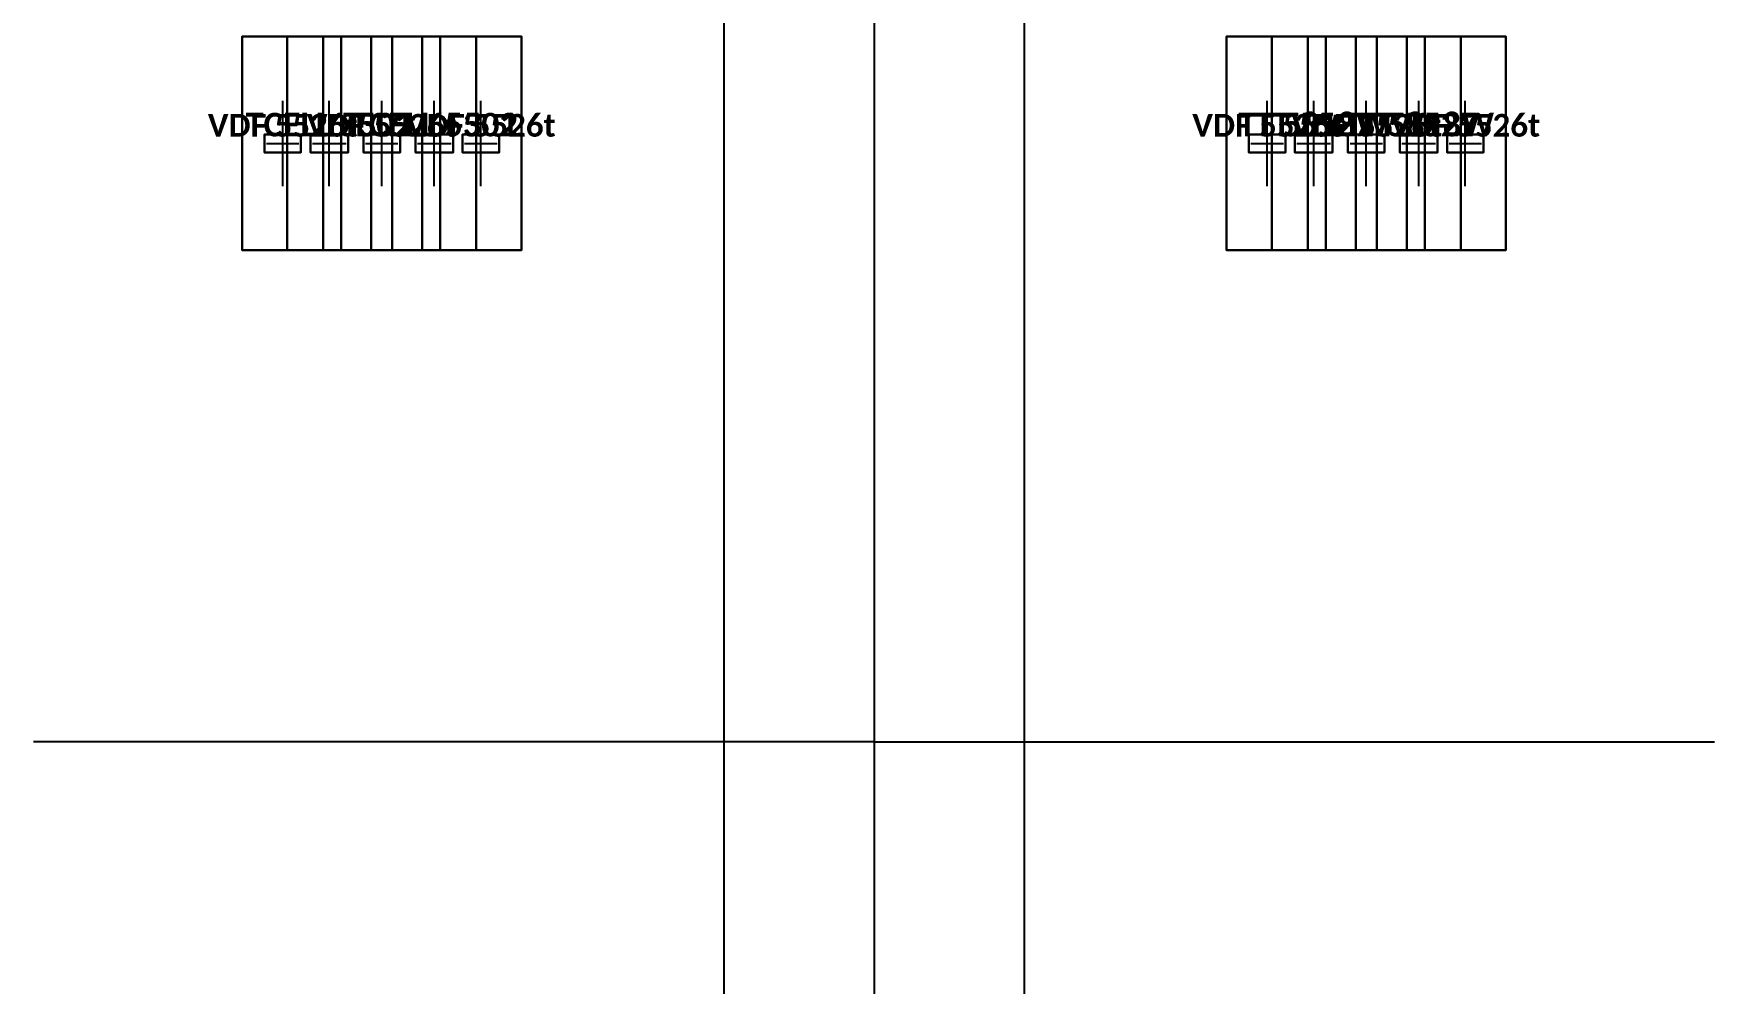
# Model space of a CAD drawing. Header units: millimetres. Extents: x -15000 to 15000, y -45082 to 2000.
# Drawn here: x -4400 to -1600, y -30007 to -28425 of the extents above; entities that cross this region are included whole.
import ezdxf
from ezdxf.enums import TextEntityAlignment as Align

# ---------------------------------------------------------------- set-up
doc = ezdxf.new("R2010")
doc.units = ezdxf.units.MM
for name, color, linetype in [('CELIK_KIRIS_KOLON', 9, 'CONTINUOUS'), ('EKP_TURK_TELEKOM_RRU', 4, 'CONTINUOUS'), ('EKP_TURKCELL_RRU', 5, 'CONTINUOUS'), ('EKP_VODAFONE_RRU', 1, 'CONTINUOUS'), ('KABLO_TAVALARI', 6, 'CONTINUOUS'), ('MONTAJ_BORULARI', 2, 'CONTINUOUS')]:
    doc.layers.add(name, color=color, linetype=linetype)
doc.styles.get("Standard").update_dxf_attribs({"font": 'calibrib.ttf'})

msp = doc.modelspace()

# ---------------------------------------------------------------- linework, layer by layer
at = {"layer": 'CELIK_KIRIS_KOLON'}
for q in [(-4400, -29604.7, 10914.7), (-1600, -29604.7, 10914.7)]:
    msp.add_line((-3000, -29604.7, 8264.7), q, dxfattribs=at)
at = {"layer": 'EKP_TURK_TELEKOM_RRU'}
for p, q in [((-2197.5, -28430, 9270), (-2337.5, -28430, 9270)), ((-2337.5, -28430, 9270), (-2337.5, -28786, 9270)), ((-2197.5, -28430, 9750), (-2337.5, -28430, 9750)), ((-2337.5, -28430, 9750), (-2337.5, -28786, 9750)), ((-2337.5, -28430, 9270), (-2337.5, -28430, 9750)), ((-2197.5, -28430, 9920), (-2337.5, -28430, 9920)), ((-2337.5, -28430, 9920), (-2337.5, -28786, 9920)), ((-2197.5, -28430, 10400), (-2337.5, -28430, 10400)), ((-2337.5, -28430, 10400), (-2337.5, -28786, 10400)), ((-2337.5, -28430, 9920), (-2337.5, -28430, 10400)), ((-2197.5, -28786, 9270), (-2197.5, -28430, 9270)), ((-2197.5, -28786, 9750), (-2197.5, -28430, 9750)), ((-2197.5, -28430, 9270), (-2197.5, -28430, 9750)), ((-2197.5, -28786, 9920), (-2197.5, -28430, 9920)), ((-2197.5, -28786, 10400), (-2197.5, -28430, 10400)), ((-2197.5, -28430, 9920), (-2197.5, -28430, 10400)), ((-2022.5, -28430, 9270), (-2162.5, -28430, 9270)), ((-2162.5, -28430, 9270), (-2162.5, -28786, 9270)), ((-2022.5, -28430, 9750), (-2162.5, -28430, 9750)), ((-2162.5, -28430, 9750), (-2162.5, -28786, 9750)), ((-2162.5, -28430, 9270), (-2162.5, -28430, 9750)), ((-2022.5, -28430, 9920), (-2162.5, -28430, 9920)), ((-2162.5, -28430, 9920), (-2162.5, -28786, 9920)), ((-2022.5, -28430, 10400), (-2162.5, -28430, 10400)), ((-2162.5, -28430, 10400), (-2162.5, -28786, 10400)), ((-2162.5, -28430, 9920), (-2162.5, -28430, 10400)), ((-2022.5, -28786, 9270), (-2022.5, -28430, 9270)), ((-2022.5, -28786, 9750), (-2022.5, -28430, 9750)), ((-2022.5, -28430, 9270), (-2022.5, -28430, 9750)), ((-2022.5, -28786, 9920), (-2022.5, -28430, 9920)), ((-2022.5, -28786, 10400), (-2022.5, -28430, 10400)), ((-2022.5, -28430, 9920), (-2022.5, -28430, 10400)), ((-2267.5, -28679.2, 9750), (-2267.5, -28536.8, 9750)), ((-2267.5, -28679.2, 10400), (-2267.5, -28536.8, 10400)), ((-2092.5, -28679.2, 9750), (-2092.5, -28536.8, 9750)), ((-2092.5, -28679.2, 10400), (-2092.5, -28536.8, 10400)), ((-2236, -28593, 9750), (-2299, -28593, 9750)), ((-2299, -28593, 9750), (-2299, -28623, 9750)), ((-2236, -28593, 9780), (-2299, -28593, 9780)), ((-2299, -28593, 9780), (-2299, -28623, 9780)), ((-2299, -28593, 9750), (-2299, -28593, 9780)), ((-2236, -28593, 10400), (-2299, -28593, 10400)), ((-2299, -28593, 10400), (-2299, -28623, 10400)), ((-2236, -28593, 10430), (-2299, -28593, 10430)), ((-2299, -28593, 10430), (-2299, -28623, 10430)), ((-2299, -28593, 10400), (-2299, -28593, 10430)), ((-2295.5, -28608, 9750), (-2239.5, -28608, 9750)), ((-2295.5, -28608, 10400), (-2239.5, -28608, 10400)), ((-2236, -28623, 9750), (-2236, -28593, 9750)), ((-2236, -28623, 9780), (-2236, -28593, 9780)), ((-2236, -28593, 9750), (-2236, -28593, 9780)), ((-2236, -28623, 10400), (-2236, -28593, 10400)), ((-2236, -28623, 10430), (-2236, -28593, 10430)), ((-2236, -28593, 10400), (-2236, -28593, 10430)), ((-2061, -28593, 9750), (-2124, -28593, 9750)), ((-2124, -28593, 9750), (-2124, -28623, 9750)), ((-2061, -28593, 9780), (-2124, -28593, 9780)), ((-2124, -28593, 9780), (-2124, -28623, 9780)), ((-2124, -28593, 9750), (-2124, -28593, 9780)), ((-2061, -28593, 10400), (-2124, -28593, 10400)), ((-2124, -28593, 10400), (-2124, -28623, 10400)), ((-2061, -28593, 10430), (-2124, -28593, 10430)), ((-2124, -28593, 10430), (-2124, -28623, 10430)), ((-2124, -28593, 10400), (-2124, -28593, 10430)), ((-2120.5, -28608, 9750), (-2064.5, -28608, 9750)), ((-2120.5, -28608, 10400), (-2064.5, -28608, 10400)), ((-2061, -28623, 9750), (-2061, -28593, 9750)), ((-2061, -28623, 9780), (-2061, -28593, 9780)), ((-2061, -28593, 9750), (-2061, -28593, 9780)), ((-2061, -28623, 10400), (-2061, -28593, 10400)), ((-2061, -28623, 10430), (-2061, -28593, 10430)), ((-2061, -28593, 10400), (-2061, -28593, 10430)), ((-2299, -28623, 9750), (-2236, -28623, 9750)), ((-2299, -28623, 9780), (-2236, -28623, 9780)), ((-2299, -28623, 9750), (-2299, -28623, 9780)), ((-2299, -28623, 10400), (-2236, -28623, 10400)), ((-2299, -28623, 10430), (-2236, -28623, 10430)), ((-2299, -28623, 10400), (-2299, -28623, 10430)), ((-2236, -28623, 9750), (-2236, -28623, 9780)), ((-2236, -28623, 10400), (-2236, -28623, 10430)), ((-2124, -28623, 9750), (-2061, -28623, 9750)), ((-2124, -28623, 9780), (-2061, -28623, 9780)), ((-2124, -28623, 9750), (-2124, -28623, 9780)), ((-2124, -28623, 10400), (-2061, -28623, 10400)), ((-2124, -28623, 10430), (-2061, -28623, 10430)), ((-2124, -28623, 10400), (-2124, -28623, 10430)), ((-2061, -28623, 9750), (-2061, -28623, 9780)), ((-2061, -28623, 10400), (-2061, -28623, 10430)), ((-2337.5, -28786, 9270), (-2197.5, -28786, 9270)), ((-2337.5, -28786, 9750), (-2197.5, -28786, 9750)), ((-2337.5, -28786, 9270), (-2337.5, -28786, 9750)), ((-2337.5, -28786, 9920), (-2197.5, -28786, 9920)), ((-2337.5, -28786, 10400), (-2197.5, -28786, 10400)), ((-2337.5, -28786, 9920), (-2337.5, -28786, 10400)), ((-2197.5, -28786, 9270), (-2197.5, -28786, 9750)), ((-2197.5, -28786, 9920), (-2197.5, -28786, 10400)), ((-2162.5, -28786, 9270), (-2022.5, -28786, 9270)), ((-2162.5, -28786, 9750), (-2022.5, -28786, 9750)), ((-2162.5, -28786, 9270), (-2162.5, -28786, 9750)), ((-2162.5, -28786, 9920), (-2022.5, -28786, 9920)), ((-2162.5, -28786, 10400), (-2022.5, -28786, 10400)), ((-2162.5, -28786, 9920), (-2162.5, -28786, 10400)), ((-2022.5, -28786, 9270), (-2022.5, -28786, 9750)), ((-2022.5, -28786, 9920), (-2022.5, -28786, 10400))]:
    msp.add_line(p, q, dxfattribs=at)
for points in [[(-2337.5, -28786, 9270), (-2197.5, -28786, 9270), (-2197.5, -28430, 9270), (-2337.5, -28430, 9270)], [(-2337.5, -28786, 9750), (-2197.5, -28786, 9750), (-2197.5, -28430, 9750), (-2337.5, -28430, 9750)], [(-2337.5, -28430, 9270), (-2197.5, -28430, 9270), (-2197.5, -28430, 9750), (-2337.5, -28430, 9750)], [(-2337.5, -28786, 9270), (-2337.5, -28430, 9270), (-2337.5, -28430, 9750), (-2337.5, -28786, 9750)], [(-2337.5, -28786, 9920), (-2197.5, -28786, 9920), (-2197.5, -28430, 9920), (-2337.5, -28430, 9920)], [(-2337.5, -28786, 10400), (-2197.5, -28786, 10400), (-2197.5, -28430, 10400), (-2337.5, -28430, 10400)], [(-2337.5, -28430, 9920), (-2197.5, -28430, 9920), (-2197.5, -28430, 10400), (-2337.5, -28430, 10400)], [(-2337.5, -28786, 9920), (-2337.5, -28430, 9920), (-2337.5, -28430, 10400), (-2337.5, -28786, 10400)], [(-2197.5, -28786, 9270), (-2197.5, -28430, 9270), (-2197.5, -28430, 9750), (-2197.5, -28786, 9750)], [(-2197.5, -28786, 9920), (-2197.5, -28430, 9920), (-2197.5, -28430, 10400), (-2197.5, -28786, 10400)], [(-2162.5, -28786, 9270), (-2022.5, -28786, 9270), (-2022.5, -28430, 9270), (-2162.5, -28430, 9270)], [(-2162.5, -28786, 9750), (-2022.5, -28786, 9750), (-2022.5, -28430, 9750), (-2162.5, -28430, 9750)], [(-2162.5, -28430, 9270), (-2022.5, -28430, 9270), (-2022.5, -28430, 9750), (-2162.5, -28430, 9750)], [(-2162.5, -28786, 9270), (-2162.5, -28430, 9270), (-2162.5, -28430, 9750), (-2162.5, -28786, 9750)], [(-2162.5, -28786, 9920), (-2022.5, -28786, 9920), (-2022.5, -28430, 9920), (-2162.5, -28430, 9920)], [(-2162.5, -28786, 10400), (-2022.5, -28786, 10400), (-2022.5, -28430, 10400), (-2162.5, -28430, 10400)], [(-2162.5, -28430, 9920), (-2022.5, -28430, 9920), (-2022.5, -28430, 10400), (-2162.5, -28430, 10400)], [(-2162.5, -28786, 9920), (-2162.5, -28430, 9920), (-2162.5, -28430, 10400), (-2162.5, -28786, 10400)], [(-2022.5, -28786, 9270), (-2022.5, -28430, 9270), (-2022.5, -28430, 9750), (-2022.5, -28786, 9750)], [(-2022.5, -28786, 9920), (-2022.5, -28430, 9920), (-2022.5, -28430, 10400), (-2022.5, -28786, 10400)], [(-2299, -28623, 9750), (-2236, -28623, 9750), (-2236, -28593, 9750), (-2299, -28593, 9750)], [(-2299, -28623, 9780), (-2236, -28623, 9780), (-2236, -28593, 9780), (-2299, -28593, 9780)], [(-2299, -28593, 9750), (-2236, -28593, 9750), (-2236, -28593, 9780), (-2299, -28593, 9780)], [(-2299, -28623, 9750), (-2299, -28593, 9750), (-2299, -28593, 9780), (-2299, -28623, 9780)], [(-2299, -28623, 10400), (-2236, -28623, 10400), (-2236, -28593, 10400), (-2299, -28593, 10400)], [(-2299, -28623, 10430), (-2236, -28623, 10430), (-2236, -28593, 10430), (-2299, -28593, 10430)], [(-2299, -28593, 10400), (-2236, -28593, 10400), (-2236, -28593, 10430), (-2299, -28593, 10430)], [(-2299, -28623, 10400), (-2299, -28593, 10400), (-2299, -28593, 10430), (-2299, -28623, 10430)], [(-2236, -28623, 9750), (-2236, -28593, 9750), (-2236, -28593, 9780), (-2236, -28623, 9780)], [(-2236, -28623, 10400), (-2236, -28593, 10400), (-2236, -28593, 10430), (-2236, -28623, 10430)], [(-2124, -28623, 9750), (-2061, -28623, 9750), (-2061, -28593, 9750), (-2124, -28593, 9750)], [(-2124, -28623, 9780), (-2061, -28623, 9780), (-2061, -28593, 9780), (-2124, -28593, 9780)], [(-2124, -28593, 9750), (-2061, -28593, 9750), (-2061, -28593, 9780), (-2124, -28593, 9780)], [(-2124, -28623, 9750), (-2124, -28593, 9750), (-2124, -28593, 9780), (-2124, -28623, 9780)], [(-2124, -28623, 10400), (-2061, -28623, 10400), (-2061, -28593, 10400), (-2124, -28593, 10400)], [(-2124, -28623, 10430), (-2061, -28623, 10430), (-2061, -28593, 10430), (-2124, -28593, 10430)], [(-2124, -28593, 10400), (-2061, -28593, 10400), (-2061, -28593, 10430), (-2124, -28593, 10430)], [(-2124, -28623, 10400), (-2124, -28593, 10400), (-2124, -28593, 10430), (-2124, -28623, 10430)], [(-2061, -28623, 9750), (-2061, -28593, 9750), (-2061, -28593, 9780), (-2061, -28623, 9780)], [(-2061, -28623, 10400), (-2061, -28593, 10400), (-2061, -28593, 10430), (-2061, -28623, 10430)], [(-2299, -28623, 9750), (-2236, -28623, 9750), (-2236, -28623, 9780), (-2299, -28623, 9780)], [(-2299, -28623, 10400), (-2236, -28623, 10400), (-2236, -28623, 10430), (-2299, -28623, 10430)], [(-2124, -28623, 9750), (-2061, -28623, 9750), (-2061, -28623, 9780), (-2124, -28623, 9780)], [(-2124, -28623, 10400), (-2061, -28623, 10400), (-2061, -28623, 10430), (-2124, -28623, 10430)], [(-2337.5, -28786, 9270), (-2197.5, -28786, 9270), (-2197.5, -28786, 9750), (-2337.5, -28786, 9750)], [(-2337.5, -28786, 9920), (-2197.5, -28786, 9920), (-2197.5, -28786, 10400), (-2337.5, -28786, 10400)], [(-2162.5, -28786, 9270), (-2022.5, -28786, 9270), (-2022.5, -28786, 9750), (-2162.5, -28786, 9750)], [(-2162.5, -28786, 9920), (-2022.5, -28786, 9920), (-2022.5, -28786, 10400), (-2162.5, -28786, 10400)]]:
    msp.add_3dface(points, dxfattribs=at)
at = {"layer": 'EKP_TURKCELL_RRU'}
for p, q in [((-3837.5, -28430, 9270), (-3977.5, -28430, 9270)), ((-3977.5, -28430, 9270), (-3977.5, -28786, 9270)), ((-3837.5, -28430, 9750), (-3977.5, -28430, 9750)), ((-3977.5, -28430, 9750), (-3977.5, -28786, 9750)), ((-3977.5, -28430, 9270), (-3977.5, -28430, 9750)), ((-3837.5, -28430, 9920), (-3977.5, -28430, 9920)), ((-3977.5, -28430, 9920), (-3977.5, -28786, 9920)), ((-3837.5, -28430, 10400), (-3977.5, -28430, 10400)), ((-3977.5, -28430, 10400), (-3977.5, -28786, 10400)), ((-3977.5, -28430, 9920), (-3977.5, -28430, 10400)), ((-3837.5, -28786, 9270), (-3837.5, -28430, 9270)), ((-3837.5, -28786, 9750), (-3837.5, -28430, 9750)), ((-3837.5, -28430, 9270), (-3837.5, -28430, 9750)), ((-3837.5, -28786, 9920), (-3837.5, -28430, 9920)), ((-3837.5, -28786, 10400), (-3837.5, -28430, 10400)), ((-3837.5, -28430, 9920), (-3837.5, -28430, 10400)), ((-3662.5, -28430, 9270), (-3802.5, -28430, 9270)), ((-3802.5, -28430, 9270), (-3802.5, -28786, 9270)), ((-3662.5, -28430, 9750), (-3802.5, -28430, 9750)), ((-3802.5, -28430, 9750), (-3802.5, -28786, 9750)), ((-3802.5, -28430, 9270), (-3802.5, -28430, 9750)), ((-3662.5, -28430, 9920), (-3802.5, -28430, 9920)), ((-3802.5, -28430, 9920), (-3802.5, -28786, 9920)), ((-3662.5, -28430, 10400), (-3802.5, -28430, 10400)), ((-3802.5, -28430, 10400), (-3802.5, -28786, 10400)), ((-3802.5, -28430, 9920), (-3802.5, -28430, 10400)), ((-3662.5, -28786, 9270), (-3662.5, -28430, 9270)), ((-3662.5, -28786, 9750), (-3662.5, -28430, 9750)), ((-3662.5, -28430, 9270), (-3662.5, -28430, 9750)), ((-3662.5, -28786, 9920), (-3662.5, -28430, 9920)), ((-3662.5, -28786, 10400), (-3662.5, -28430, 10400)), ((-3662.5, -28430, 9920), (-3662.5, -28430, 10400)), ((-3907.5, -28679.2, 9750), (-3907.5, -28536.8, 9750)), ((-3907.5, -28679.2, 10400), (-3907.5, -28536.8, 10400)), ((-3732.5, -28679.2, 9750), (-3732.5, -28536.8, 9750)), ((-3732.5, -28679.2, 10400), (-3732.5, -28536.8, 10400)), ((-3876, -28593, 9750), (-3939, -28593, 9750)), ((-3939, -28593, 9750), (-3939, -28623, 9750)), ((-3876, -28593, 9780), (-3939, -28593, 9780)), ((-3939, -28593, 9780), (-3939, -28623, 9780)), ((-3939, -28593, 9750), (-3939, -28593, 9780)), ((-3876, -28593, 10400), (-3939, -28593, 10400)), ((-3939, -28593, 10400), (-3939, -28623, 10400)), ((-3876, -28593, 10430), (-3939, -28593, 10430)), ((-3939, -28593, 10430), (-3939, -28623, 10430)), ((-3939, -28593, 10400), (-3939, -28593, 10430)), ((-3935.5, -28608, 9750), (-3879.5, -28608, 9750)), ((-3935.5, -28608, 10400), (-3879.5, -28608, 10400)), ((-3876, -28623, 9750), (-3876, -28593, 9750)), ((-3876, -28623, 9780), (-3876, -28593, 9780)), ((-3876, -28593, 9750), (-3876, -28593, 9780)), ((-3876, -28623, 10400), (-3876, -28593, 10400)), ((-3876, -28623, 10430), (-3876, -28593, 10430)), ((-3876, -28593, 10400), (-3876, -28593, 10430)), ((-3701, -28593, 9750), (-3764, -28593, 9750)), ((-3764, -28593, 9750), (-3764, -28623, 9750)), ((-3701, -28593, 9780), (-3764, -28593, 9780)), ((-3764, -28593, 9780), (-3764, -28623, 9780)), ((-3764, -28593, 9750), (-3764, -28593, 9780)), ((-3701, -28593, 10400), (-3764, -28593, 10400)), ((-3764, -28593, 10400), (-3764, -28623, 10400)), ((-3701, -28593, 10430), (-3764, -28593, 10430)), ((-3764, -28593, 10430), (-3764, -28623, 10430)), ((-3764, -28593, 10400), (-3764, -28593, 10430)), ((-3760.5, -28608, 9750), (-3704.5, -28608, 9750)), ((-3760.5, -28608, 10400), (-3704.5, -28608, 10400)), ((-3701, -28623, 9750), (-3701, -28593, 9750)), ((-3701, -28623, 9780), (-3701, -28593, 9780)), ((-3701, -28593, 9750), (-3701, -28593, 9780)), ((-3701, -28623, 10400), (-3701, -28593, 10400)), ((-3701, -28623, 10430), (-3701, -28593, 10430)), ((-3701, -28593, 10400), (-3701, -28593, 10430)), ((-3939, -28623, 9750), (-3876, -28623, 9750)), ((-3939, -28623, 9780), (-3876, -28623, 9780)), ((-3939, -28623, 9750), (-3939, -28623, 9780)), ((-3939, -28623, 10400), (-3876, -28623, 10400)), ((-3939, -28623, 10430), (-3876, -28623, 10430)), ((-3939, -28623, 10400), (-3939, -28623, 10430)), ((-3876, -28623, 9750), (-3876, -28623, 9780)), ((-3876, -28623, 10400), (-3876, -28623, 10430)), ((-3764, -28623, 9750), (-3701, -28623, 9750)), ((-3764, -28623, 9780), (-3701, -28623, 9780)), ((-3764, -28623, 9750), (-3764, -28623, 9780)), ((-3764, -28623, 10400), (-3701, -28623, 10400)), ((-3764, -28623, 10430), (-3701, -28623, 10430)), ((-3764, -28623, 10400), (-3764, -28623, 10430)), ((-3701, -28623, 9750), (-3701, -28623, 9780)), ((-3701, -28623, 10400), (-3701, -28623, 10430)), ((-3977.5, -28786, 9270), (-3837.5, -28786, 9270)), ((-3977.5, -28786, 9750), (-3837.5, -28786, 9750)), ((-3977.5, -28786, 9270), (-3977.5, -28786, 9750)), ((-3977.5, -28786, 9920), (-3837.5, -28786, 9920)), ((-3977.5, -28786, 10400), (-3837.5, -28786, 10400)), ((-3977.5, -28786, 9920), (-3977.5, -28786, 10400)), ((-3837.5, -28786, 9270), (-3837.5, -28786, 9750)), ((-3837.5, -28786, 9920), (-3837.5, -28786, 10400)), ((-3802.5, -28786, 9270), (-3662.5, -28786, 9270)), ((-3802.5, -28786, 9750), (-3662.5, -28786, 9750)), ((-3802.5, -28786, 9270), (-3802.5, -28786, 9750)), ((-3802.5, -28786, 9920), (-3662.5, -28786, 9920)), ((-3802.5, -28786, 10400), (-3662.5, -28786, 10400)), ((-3802.5, -28786, 9920), (-3802.5, -28786, 10400)), ((-3662.5, -28786, 9270), (-3662.5, -28786, 9750)), ((-3662.5, -28786, 9920), (-3662.5, -28786, 10400))]:
    msp.add_line(p, q, dxfattribs=at)
for points in [[(-3977.5, -28786, 9270), (-3837.5, -28786, 9270), (-3837.5, -28430, 9270), (-3977.5, -28430, 9270)], [(-3977.5, -28786, 9750), (-3837.5, -28786, 9750), (-3837.5, -28430, 9750), (-3977.5, -28430, 9750)], [(-3977.5, -28430, 9270), (-3837.5, -28430, 9270), (-3837.5, -28430, 9750), (-3977.5, -28430, 9750)], [(-3977.5, -28786, 9270), (-3977.5, -28430, 9270), (-3977.5, -28430, 9750), (-3977.5, -28786, 9750)], [(-3977.5, -28786, 9920), (-3837.5, -28786, 9920), (-3837.5, -28430, 9920), (-3977.5, -28430, 9920)], [(-3977.5, -28786, 10400), (-3837.5, -28786, 10400), (-3837.5, -28430, 10400), (-3977.5, -28430, 10400)], [(-3977.5, -28430, 9920), (-3837.5, -28430, 9920), (-3837.5, -28430, 10400), (-3977.5, -28430, 10400)], [(-3977.5, -28786, 9920), (-3977.5, -28430, 9920), (-3977.5, -28430, 10400), (-3977.5, -28786, 10400)], [(-3837.5, -28786, 9270), (-3837.5, -28430, 9270), (-3837.5, -28430, 9750), (-3837.5, -28786, 9750)], [(-3837.5, -28786, 9920), (-3837.5, -28430, 9920), (-3837.5, -28430, 10400), (-3837.5, -28786, 10400)], [(-3802.5, -28786, 9270), (-3662.5, -28786, 9270), (-3662.5, -28430, 9270), (-3802.5, -28430, 9270)], [(-3802.5, -28786, 9750), (-3662.5, -28786, 9750), (-3662.5, -28430, 9750), (-3802.5, -28430, 9750)], [(-3802.5, -28430, 9270), (-3662.5, -28430, 9270), (-3662.5, -28430, 9750), (-3802.5, -28430, 9750)], [(-3802.5, -28786, 9270), (-3802.5, -28430, 9270), (-3802.5, -28430, 9750), (-3802.5, -28786, 9750)], [(-3802.5, -28786, 9920), (-3662.5, -28786, 9920), (-3662.5, -28430, 9920), (-3802.5, -28430, 9920)], [(-3802.5, -28786, 10400), (-3662.5, -28786, 10400), (-3662.5, -28430, 10400), (-3802.5, -28430, 10400)], [(-3802.5, -28430, 9920), (-3662.5, -28430, 9920), (-3662.5, -28430, 10400), (-3802.5, -28430, 10400)], [(-3802.5, -28786, 9920), (-3802.5, -28430, 9920), (-3802.5, -28430, 10400), (-3802.5, -28786, 10400)], [(-3662.5, -28786, 9270), (-3662.5, -28430, 9270), (-3662.5, -28430, 9750), (-3662.5, -28786, 9750)], [(-3662.5, -28786, 9920), (-3662.5, -28430, 9920), (-3662.5, -28430, 10400), (-3662.5, -28786, 10400)], [(-3939, -28623, 9750), (-3876, -28623, 9750), (-3876, -28593, 9750), (-3939, -28593, 9750)], [(-3939, -28623, 9780), (-3876, -28623, 9780), (-3876, -28593, 9780), (-3939, -28593, 9780)], [(-3939, -28593, 9750), (-3876, -28593, 9750), (-3876, -28593, 9780), (-3939, -28593, 9780)], [(-3939, -28623, 9750), (-3939, -28593, 9750), (-3939, -28593, 9780), (-3939, -28623, 9780)], [(-3939, -28623, 10400), (-3876, -28623, 10400), (-3876, -28593, 10400), (-3939, -28593, 10400)], [(-3939, -28623, 10430), (-3876, -28623, 10430), (-3876, -28593, 10430), (-3939, -28593, 10430)], [(-3939, -28593, 10400), (-3876, -28593, 10400), (-3876, -28593, 10430), (-3939, -28593, 10430)], [(-3939, -28623, 10400), (-3939, -28593, 10400), (-3939, -28593, 10430), (-3939, -28623, 10430)], [(-3876, -28623, 9750), (-3876, -28593, 9750), (-3876, -28593, 9780), (-3876, -28623, 9780)], [(-3876, -28623, 10400), (-3876, -28593, 10400), (-3876, -28593, 10430), (-3876, -28623, 10430)], [(-3764, -28623, 9750), (-3701, -28623, 9750), (-3701, -28593, 9750), (-3764, -28593, 9750)], [(-3764, -28623, 9780), (-3701, -28623, 9780), (-3701, -28593, 9780), (-3764, -28593, 9780)], [(-3764, -28593, 9750), (-3701, -28593, 9750), (-3701, -28593, 9780), (-3764, -28593, 9780)], [(-3764, -28623, 9750), (-3764, -28593, 9750), (-3764, -28593, 9780), (-3764, -28623, 9780)], [(-3764, -28623, 10400), (-3701, -28623, 10400), (-3701, -28593, 10400), (-3764, -28593, 10400)], [(-3764, -28623, 10430), (-3701, -28623, 10430), (-3701, -28593, 10430), (-3764, -28593, 10430)], [(-3764, -28593, 10400), (-3701, -28593, 10400), (-3701, -28593, 10430), (-3764, -28593, 10430)], [(-3764, -28623, 10400), (-3764, -28593, 10400), (-3764, -28593, 10430), (-3764, -28623, 10430)], [(-3701, -28623, 9750), (-3701, -28593, 9750), (-3701, -28593, 9780), (-3701, -28623, 9780)], [(-3701, -28623, 10400), (-3701, -28593, 10400), (-3701, -28593, 10430), (-3701, -28623, 10430)], [(-3939, -28623, 9750), (-3876, -28623, 9750), (-3876, -28623, 9780), (-3939, -28623, 9780)], [(-3939, -28623, 10400), (-3876, -28623, 10400), (-3876, -28623, 10430), (-3939, -28623, 10430)], [(-3764, -28623, 9750), (-3701, -28623, 9750), (-3701, -28623, 9780), (-3764, -28623, 9780)], [(-3764, -28623, 10400), (-3701, -28623, 10400), (-3701, -28623, 10430), (-3764, -28623, 10430)], [(-3977.5, -28786, 9270), (-3837.5, -28786, 9270), (-3837.5, -28786, 9750), (-3977.5, -28786, 9750)], [(-3977.5, -28786, 9920), (-3837.5, -28786, 9920), (-3837.5, -28786, 10400), (-3977.5, -28786, 10400)], [(-3802.5, -28786, 9270), (-3662.5, -28786, 9270), (-3662.5, -28786, 9750), (-3802.5, -28786, 9750)], [(-3802.5, -28786, 9920), (-3662.5, -28786, 9920), (-3662.5, -28786, 10400), (-3802.5, -28786, 10400)]]:
    msp.add_3dface(points, dxfattribs=at)
at = {"layer": 'EKP_VODAFONE_RRU'}
for p, q in [((-3917.5, -28430, 8620), (-4052.5, -28430, 8620)), ((-4052.5, -28430, 8620), (-4052.5, -28786, 8620)), ((-3917.5, -28430, 9100), (-4052.5, -28430, 9100)), ((-4052.5, -28430, 9100), (-4052.5, -28786, 9100)), ((-4052.5, -28430, 8620), (-4052.5, -28430, 9100)), ((-3917.5, -28786, 8620), (-3917.5, -28430, 8620)), ((-3917.5, -28786, 9100), (-3917.5, -28430, 9100)), ((-3917.5, -28430, 8620), (-3917.5, -28430, 9100)), ((-3752.5, -28430, 8620), (-3887.5, -28430, 8620)), ((-3887.5, -28430, 8620), (-3887.5, -28786, 8620)), ((-3752.5, -28430, 9100), (-3887.5, -28430, 9100)), ((-3887.5, -28430, 9100), (-3887.5, -28786, 9100)), ((-3887.5, -28430, 8620), (-3887.5, -28430, 9100)), ((-3752.5, -28786, 8620), (-3752.5, -28430, 8620)), ((-3752.5, -28786, 9100), (-3752.5, -28430, 9100)), ((-3752.5, -28430, 8620), (-3752.5, -28430, 9100)), ((-3587.5, -28430, 8620), (-3722.5, -28430, 8620)), ((-3722.5, -28430, 8620), (-3722.5, -28786, 8620)), ((-3587.5, -28430, 9100), (-3722.5, -28430, 9100)), ((-3722.5, -28430, 9100), (-3722.5, -28786, 9100)), ((-3722.5, -28430, 8620), (-3722.5, -28430, 9100)), ((-3587.5, -28786, 8620), (-3587.5, -28430, 8620)), ((-3587.5, -28786, 9100), (-3587.5, -28430, 9100)), ((-3587.5, -28430, 8620), (-3587.5, -28430, 9100)), ((-2277.5, -28430, 8620), (-2412.5, -28430, 8620)), ((-2412.5, -28430, 8620), (-2412.5, -28786, 8620)), ((-2277.5, -28430, 9100), (-2412.5, -28430, 9100)), ((-2412.5, -28430, 9100), (-2412.5, -28786, 9100)), ((-2412.5, -28430, 8620), (-2412.5, -28430, 9100)), ((-2277.5, -28786, 8620), (-2277.5, -28430, 8620)), ((-2277.5, -28786, 9100), (-2277.5, -28430, 9100)), ((-2277.5, -28430, 8620), (-2277.5, -28430, 9100)), ((-2112.5, -28430, 8620), (-2247.5, -28430, 8620)), ((-2247.5, -28430, 8620), (-2247.5, -28786, 8620)), ((-2112.5, -28430, 9100), (-2247.5, -28430, 9100)), ((-2247.5, -28430, 9100), (-2247.5, -28786, 9100)), ((-2247.5, -28430, 8620), (-2247.5, -28430, 9100)), ((-2112.5, -28786, 8620), (-2112.5, -28430, 8620)), ((-2112.5, -28786, 9100), (-2112.5, -28430, 9100)), ((-2112.5, -28430, 8620), (-2112.5, -28430, 9100)), ((-1947.5, -28430, 8620), (-2082.5, -28430, 8620)), ((-2082.5, -28430, 8620), (-2082.5, -28786, 8620)), ((-1947.5, -28430, 9100), (-2082.5, -28430, 9100)), ((-2082.5, -28430, 9100), (-2082.5, -28786, 9100)), ((-2082.5, -28430, 8620), (-2082.5, -28430, 9100)), ((-1947.5, -28786, 8620), (-1947.5, -28430, 8620)), ((-1947.5, -28786, 9100), (-1947.5, -28430, 9100)), ((-1947.5, -28430, 8620), (-1947.5, -28430, 9100)), ((-3985, -28679.2, 9100), (-3985, -28536.8, 9100)), ((-3820, -28679.2, 9100), (-3820, -28536.8, 9100)), ((-3655, -28679.2, 9100), (-3655, -28536.8, 9100)), ((-2345, -28679.2, 9100), (-2345, -28536.8, 9100)), ((-2180, -28679.2, 9100), (-2180, -28536.8, 9100)), ((-2015, -28679.2, 9100), (-2015, -28536.8, 9100)), ((-3954.6, -28593, 9100), (-4015.4, -28593, 9100)), ((-4015.4, -28593, 9100), (-4015.4, -28623, 9100)), ((-3954.6, -28593, 9130), (-4015.4, -28593, 9130)), ((-4015.4, -28593, 9130), (-4015.4, -28623, 9130)), ((-4015.4, -28593, 9100), (-4015.4, -28593, 9130)), ((-4012, -28608, 9100), (-3958, -28608, 9100)), ((-3954.6, -28623, 9100), (-3954.6, -28593, 9100)), ((-3954.6, -28623, 9130), (-3954.6, -28593, 9130)), ((-3954.6, -28593, 9100), (-3954.6, -28593, 9130)), ((-3789.6, -28593, 9100), (-3850.4, -28593, 9100)), ((-3850.4, -28593, 9100), (-3850.4, -28623, 9100)), ((-3789.6, -28593, 9130), (-3850.4, -28593, 9130)), ((-3850.4, -28593, 9130), (-3850.4, -28623, 9130)), ((-3850.4, -28593, 9100), (-3850.4, -28593, 9130)), ((-3847, -28608, 9100), (-3793, -28608, 9100)), ((-3789.6, -28623, 9100), (-3789.6, -28593, 9100)), ((-3789.6, -28623, 9130), (-3789.6, -28593, 9130)), ((-3789.6, -28593, 9100), (-3789.6, -28593, 9130)), ((-3624.6, -28593, 9100), (-3685.4, -28593, 9100)), ((-3685.4, -28593, 9100), (-3685.4, -28623, 9100)), ((-3624.6, -28593, 9130), (-3685.4, -28593, 9130)), ((-3685.4, -28593, 9130), (-3685.4, -28623, 9130)), ((-3685.4, -28593, 9100), (-3685.4, -28593, 9130)), ((-3682, -28608, 9100), (-3628, -28608, 9100)), ((-3624.6, -28623, 9100), (-3624.6, -28593, 9100)), ((-3624.6, -28623, 9130), (-3624.6, -28593, 9130)), ((-3624.6, -28593, 9100), (-3624.6, -28593, 9130)), ((-2314.6, -28593, 9100), (-2375.4, -28593, 9100)), ((-2375.4, -28593, 9100), (-2375.4, -28623, 9100)), ((-2314.6, -28593, 9130), (-2375.4, -28593, 9130)), ((-2375.4, -28593, 9130), (-2375.4, -28623, 9130)), ((-2375.4, -28593, 9100), (-2375.4, -28593, 9130)), ((-2372, -28608, 9100), (-2318, -28608, 9100)), ((-2314.6, -28623, 9100), (-2314.6, -28593, 9100)), ((-2314.6, -28623, 9130), (-2314.6, -28593, 9130)), ((-2314.6, -28593, 9100), (-2314.6, -28593, 9130)), ((-2149.6, -28593, 9100), (-2210.4, -28593, 9100)), ((-2210.4, -28593, 9100), (-2210.4, -28623, 9100)), ((-2149.6, -28593, 9130), (-2210.4, -28593, 9130)), ((-2210.4, -28593, 9130), (-2210.4, -28623, 9130)), ((-2210.4, -28593, 9100), (-2210.4, -28593, 9130)), ((-2207, -28608, 9100), (-2153, -28608, 9100)), ((-2149.6, -28623, 9100), (-2149.6, -28593, 9100)), ((-2149.6, -28623, 9130), (-2149.6, -28593, 9130)), ((-2149.6, -28593, 9100), (-2149.6, -28593, 9130)), ((-1984.6, -28593, 9100), (-2045.4, -28593, 9100)), ((-2045.4, -28593, 9100), (-2045.4, -28623, 9100)), ((-1984.6, -28593, 9130), (-2045.4, -28593, 9130)), ((-2045.4, -28593, 9130), (-2045.4, -28623, 9130)), ((-2045.4, -28593, 9100), (-2045.4, -28593, 9130)), ((-2042, -28608, 9100), (-1988, -28608, 9100)), ((-1984.6, -28623, 9100), (-1984.6, -28593, 9100)), ((-1984.6, -28623, 9130), (-1984.6, -28593, 9130)), ((-1984.6, -28593, 9100), (-1984.6, -28593, 9130)), ((-4015.4, -28623, 9100), (-3954.6, -28623, 9100)), ((-4015.4, -28623, 9130), (-3954.6, -28623, 9130)), ((-4015.4, -28623, 9100), (-4015.4, -28623, 9130)), ((-3954.6, -28623, 9100), (-3954.6, -28623, 9130)), ((-3850.4, -28623, 9100), (-3789.6, -28623, 9100)), ((-3850.4, -28623, 9130), (-3789.6, -28623, 9130)), ((-3850.4, -28623, 9100), (-3850.4, -28623, 9130)), ((-3789.6, -28623, 9100), (-3789.6, -28623, 9130)), ((-3685.4, -28623, 9100), (-3624.6, -28623, 9100)), ((-3685.4, -28623, 9130), (-3624.6, -28623, 9130)), ((-3685.4, -28623, 9100), (-3685.4, -28623, 9130)), ((-3624.6, -28623, 9100), (-3624.6, -28623, 9130)), ((-2375.4, -28623, 9100), (-2314.6, -28623, 9100)), ((-2375.4, -28623, 9130), (-2314.6, -28623, 9130)), ((-2375.4, -28623, 9100), (-2375.4, -28623, 9130)), ((-2314.6, -28623, 9100), (-2314.6, -28623, 9130)), ((-2210.4, -28623, 9100), (-2149.6, -28623, 9100)), ((-2210.4, -28623, 9130), (-2149.6, -28623, 9130)), ((-2210.4, -28623, 9100), (-2210.4, -28623, 9130)), ((-2149.6, -28623, 9100), (-2149.6, -28623, 9130)), ((-2045.4, -28623, 9100), (-1984.6, -28623, 9100)), ((-2045.4, -28623, 9130), (-1984.6, -28623, 9130)), ((-2045.4, -28623, 9100), (-2045.4, -28623, 9130)), ((-1984.6, -28623, 9100), (-1984.6, -28623, 9130)), ((-4052.5, -28786, 8620), (-3917.5, -28786, 8620)), ((-4052.5, -28786, 9100), (-3917.5, -28786, 9100)), ((-4052.5, -28786, 8620), (-4052.5, -28786, 9100)), ((-3917.5, -28786, 8620), (-3917.5, -28786, 9100)), ((-3887.5, -28786, 8620), (-3752.5, -28786, 8620)), ((-3887.5, -28786, 9100), (-3752.5, -28786, 9100)), ((-3887.5, -28786, 8620), (-3887.5, -28786, 9100)), ((-3752.5, -28786, 8620), (-3752.5, -28786, 9100)), ((-3722.5, -28786, 8620), (-3587.5, -28786, 8620)), ((-3722.5, -28786, 9100), (-3587.5, -28786, 9100)), ((-3722.5, -28786, 8620), (-3722.5, -28786, 9100)), ((-3587.5, -28786, 8620), (-3587.5, -28786, 9100)), ((-2412.5, -28786, 8620), (-2277.5, -28786, 8620)), ((-2412.5, -28786, 9100), (-2277.5, -28786, 9100)), ((-2412.5, -28786, 8620), (-2412.5, -28786, 9100)), ((-2277.5, -28786, 8620), (-2277.5, -28786, 9100)), ((-2247.5, -28786, 8620), (-2112.5, -28786, 8620)), ((-2247.5, -28786, 9100), (-2112.5, -28786, 9100)), ((-2247.5, -28786, 8620), (-2247.5, -28786, 9100)), ((-2112.5, -28786, 8620), (-2112.5, -28786, 9100)), ((-2082.5, -28786, 8620), (-1947.5, -28786, 8620)), ((-2082.5, -28786, 9100), (-1947.5, -28786, 9100)), ((-2082.5, -28786, 8620), (-2082.5, -28786, 9100)), ((-1947.5, -28786, 8620), (-1947.5, -28786, 9100))]:
    msp.add_line(p, q, dxfattribs=at)
for points in [[(-4052.5, -28786, 8620), (-3917.5, -28786, 8620), (-3917.5, -28430, 8620), (-4052.5, -28430, 8620)], [(-4052.5, -28786, 9100), (-3917.5, -28786, 9100), (-3917.5, -28430, 9100), (-4052.5, -28430, 9100)], [(-4052.5, -28430, 8620), (-3917.5, -28430, 8620), (-3917.5, -28430, 9100), (-4052.5, -28430, 9100)], [(-4052.5, -28786, 8620), (-4052.5, -28430, 8620), (-4052.5, -28430, 9100), (-4052.5, -28786, 9100)], [(-3917.5, -28786, 8620), (-3917.5, -28430, 8620), (-3917.5, -28430, 9100), (-3917.5, -28786, 9100)], [(-3887.5, -28786, 8620), (-3752.5, -28786, 8620), (-3752.5, -28430, 8620), (-3887.5, -28430, 8620)], [(-3887.5, -28786, 9100), (-3752.5, -28786, 9100), (-3752.5, -28430, 9100), (-3887.5, -28430, 9100)], [(-3887.5, -28430, 8620), (-3752.5, -28430, 8620), (-3752.5, -28430, 9100), (-3887.5, -28430, 9100)], [(-3887.5, -28786, 8620), (-3887.5, -28430, 8620), (-3887.5, -28430, 9100), (-3887.5, -28786, 9100)], [(-3752.5, -28786, 8620), (-3752.5, -28430, 8620), (-3752.5, -28430, 9100), (-3752.5, -28786, 9100)], [(-3722.5, -28786, 8620), (-3587.5, -28786, 8620), (-3587.5, -28430, 8620), (-3722.5, -28430, 8620)], [(-3722.5, -28786, 9100), (-3587.5, -28786, 9100), (-3587.5, -28430, 9100), (-3722.5, -28430, 9100)], [(-3722.5, -28430, 8620), (-3587.5, -28430, 8620), (-3587.5, -28430, 9100), (-3722.5, -28430, 9100)], [(-3722.5, -28786, 8620), (-3722.5, -28430, 8620), (-3722.5, -28430, 9100), (-3722.5, -28786, 9100)], [(-3587.5, -28786, 8620), (-3587.5, -28430, 8620), (-3587.5, -28430, 9100), (-3587.5, -28786, 9100)], [(-2412.5, -28786, 8620), (-2277.5, -28786, 8620), (-2277.5, -28430, 8620), (-2412.5, -28430, 8620)], [(-2412.5, -28786, 9100), (-2277.5, -28786, 9100), (-2277.5, -28430, 9100), (-2412.5, -28430, 9100)], [(-2412.5, -28430, 8620), (-2277.5, -28430, 8620), (-2277.5, -28430, 9100), (-2412.5, -28430, 9100)], [(-2412.5, -28786, 8620), (-2412.5, -28430, 8620), (-2412.5, -28430, 9100), (-2412.5, -28786, 9100)], [(-2277.5, -28786, 8620), (-2277.5, -28430, 8620), (-2277.5, -28430, 9100), (-2277.5, -28786, 9100)], [(-2247.5, -28786, 8620), (-2112.5, -28786, 8620), (-2112.5, -28430, 8620), (-2247.5, -28430, 8620)], [(-2247.5, -28786, 9100), (-2112.5, -28786, 9100), (-2112.5, -28430, 9100), (-2247.5, -28430, 9100)], [(-2247.5, -28430, 8620), (-2112.5, -28430, 8620), (-2112.5, -28430, 9100), (-2247.5, -28430, 9100)], [(-2247.5, -28786, 8620), (-2247.5, -28430, 8620), (-2247.5, -28430, 9100), (-2247.5, -28786, 9100)], [(-2112.5, -28786, 8620), (-2112.5, -28430, 8620), (-2112.5, -28430, 9100), (-2112.5, -28786, 9100)], [(-2082.5, -28786, 8620), (-1947.5, -28786, 8620), (-1947.5, -28430, 8620), (-2082.5, -28430, 8620)], [(-2082.5, -28786, 9100), (-1947.5, -28786, 9100), (-1947.5, -28430, 9100), (-2082.5, -28430, 9100)], [(-2082.5, -28430, 8620), (-1947.5, -28430, 8620), (-1947.5, -28430, 9100), (-2082.5, -28430, 9100)], [(-2082.5, -28786, 8620), (-2082.5, -28430, 8620), (-2082.5, -28430, 9100), (-2082.5, -28786, 9100)], [(-1947.5, -28786, 8620), (-1947.5, -28430, 8620), (-1947.5, -28430, 9100), (-1947.5, -28786, 9100)], [(-4015.4, -28623, 9100), (-3954.6, -28623, 9100), (-3954.6, -28593, 9100), (-4015.4, -28593, 9100)], [(-4015.4, -28623, 9130), (-3954.6, -28623, 9130), (-3954.6, -28593, 9130), (-4015.4, -28593, 9130)], [(-4015.4, -28593, 9100), (-3954.6, -28593, 9100), (-3954.6, -28593, 9130), (-4015.4, -28593, 9130)], [(-4015.4, -28623, 9100), (-4015.4, -28593, 9100), (-4015.4, -28593, 9130), (-4015.4, -28623, 9130)], [(-3954.6, -28623, 9100), (-3954.6, -28593, 9100), (-3954.6, -28593, 9130), (-3954.6, -28623, 9130)], [(-3850.4, -28623, 9100), (-3789.6, -28623, 9100), (-3789.6, -28593, 9100), (-3850.4, -28593, 9100)], [(-3850.4, -28623, 9130), (-3789.6, -28623, 9130), (-3789.6, -28593, 9130), (-3850.4, -28593, 9130)], [(-3850.4, -28593, 9100), (-3789.6, -28593, 9100), (-3789.6, -28593, 9130), (-3850.4, -28593, 9130)], [(-3850.4, -28623, 9100), (-3850.4, -28593, 9100), (-3850.4, -28593, 9130), (-3850.4, -28623, 9130)], [(-3789.6, -28623, 9100), (-3789.6, -28593, 9100), (-3789.6, -28593, 9130), (-3789.6, -28623, 9130)], [(-3685.4, -28623, 9100), (-3624.6, -28623, 9100), (-3624.6, -28593, 9100), (-3685.4, -28593, 9100)], [(-3685.4, -28623, 9130), (-3624.6, -28623, 9130), (-3624.6, -28593, 9130), (-3685.4, -28593, 9130)], [(-3685.4, -28593, 9100), (-3624.6, -28593, 9100), (-3624.6, -28593, 9130), (-3685.4, -28593, 9130)], [(-3685.4, -28623, 9100), (-3685.4, -28593, 9100), (-3685.4, -28593, 9130), (-3685.4, -28623, 9130)], [(-3624.6, -28623, 9100), (-3624.6, -28593, 9100), (-3624.6, -28593, 9130), (-3624.6, -28623, 9130)], [(-2375.4, -28623, 9100), (-2314.6, -28623, 9100), (-2314.6, -28593, 9100), (-2375.4, -28593, 9100)], [(-2375.4, -28623, 9130), (-2314.6, -28623, 9130), (-2314.6, -28593, 9130), (-2375.4, -28593, 9130)], [(-2375.4, -28593, 9100), (-2314.6, -28593, 9100), (-2314.6, -28593, 9130), (-2375.4, -28593, 9130)], [(-2375.4, -28623, 9100), (-2375.4, -28593, 9100), (-2375.4, -28593, 9130), (-2375.4, -28623, 9130)], [(-2314.6, -28623, 9100), (-2314.6, -28593, 9100), (-2314.6, -28593, 9130), (-2314.6, -28623, 9130)], [(-2210.4, -28623, 9100), (-2149.6, -28623, 9100), (-2149.6, -28593, 9100), (-2210.4, -28593, 9100)], [(-2210.4, -28623, 9130), (-2149.6, -28623, 9130), (-2149.6, -28593, 9130), (-2210.4, -28593, 9130)], [(-2210.4, -28593, 9100), (-2149.6, -28593, 9100), (-2149.6, -28593, 9130), (-2210.4, -28593, 9130)], [(-2210.4, -28623, 9100), (-2210.4, -28593, 9100), (-2210.4, -28593, 9130), (-2210.4, -28623, 9130)], [(-2149.6, -28623, 9100), (-2149.6, -28593, 9100), (-2149.6, -28593, 9130), (-2149.6, -28623, 9130)], [(-2045.4, -28623, 9100), (-1984.6, -28623, 9100), (-1984.6, -28593, 9100), (-2045.4, -28593, 9100)], [(-2045.4, -28623, 9130), (-1984.6, -28623, 9130), (-1984.6, -28593, 9130), (-2045.4, -28593, 9130)], [(-2045.4, -28593, 9100), (-1984.6, -28593, 9100), (-1984.6, -28593, 9130), (-2045.4, -28593, 9130)], [(-2045.4, -28623, 9100), (-2045.4, -28593, 9100), (-2045.4, -28593, 9130), (-2045.4, -28623, 9130)], [(-1984.6, -28623, 9100), (-1984.6, -28593, 9100), (-1984.6, -28593, 9130), (-1984.6, -28623, 9130)], [(-4015.4, -28623, 9100), (-3954.6, -28623, 9100), (-3954.6, -28623, 9130), (-4015.4, -28623, 9130)], [(-3850.4, -28623, 9100), (-3789.6, -28623, 9100), (-3789.6, -28623, 9130), (-3850.4, -28623, 9130)], [(-3685.4, -28623, 9100), (-3624.6, -28623, 9100), (-3624.6, -28623, 9130), (-3685.4, -28623, 9130)], [(-2375.4, -28623, 9100), (-2314.6, -28623, 9100), (-2314.6, -28623, 9130), (-2375.4, -28623, 9130)], [(-2210.4, -28623, 9100), (-2149.6, -28623, 9100), (-2149.6, -28623, 9130), (-2210.4, -28623, 9130)], [(-2045.4, -28623, 9100), (-1984.6, -28623, 9100), (-1984.6, -28623, 9130), (-2045.4, -28623, 9130)], [(-4052.5, -28786, 8620), (-3917.5, -28786, 8620), (-3917.5, -28786, 9100), (-4052.5, -28786, 9100)], [(-3887.5, -28786, 8620), (-3752.5, -28786, 8620), (-3752.5, -28786, 9100), (-3887.5, -28786, 9100)], [(-3722.5, -28786, 8620), (-3587.5, -28786, 8620), (-3587.5, -28786, 9100), (-3722.5, -28786, 9100)], [(-2412.5, -28786, 8620), (-2277.5, -28786, 8620), (-2277.5, -28786, 9100), (-2412.5, -28786, 9100)], [(-2247.5, -28786, 8620), (-2112.5, -28786, 8620), (-2112.5, -28786, 9100), (-2247.5, -28786, 9100)], [(-2082.5, -28786, 8620), (-1947.5, -28786, 8620), (-1947.5, -28786, 9100), (-2082.5, -28786, 9100)]]:
    msp.add_3dface(points, dxfattribs=at)
at = {"layer": 'KABLO_TAVALARI'}
for p, q in [((-3250, 1350, 4520), (-3250, -41200, 9466.6)), ((-3000, 1350, 4520), (-3000, -41200, 9466.6)), ((-2750, 1350, 4520), (-2750, -41200, 9466.6))]:
    msp.add_line(p, q, dxfattribs=at)
at = {"layer": 'MONTAJ_BORULARI'}
for p, q in [((-3000, -27025.1, 7917.6), (-3000, -29604.7, 8264.7)), ((-3000, -29604.7, 8264.7), (-3000, -32184.2, 8611.7))]:
    msp.add_line(p, q, dxfattribs=at)

# ---------------------------------------------------------------- texts
at = {"layer": 'EKP_TURK_TELEKOM_RRU'}
for s, p in [('TT 5818W', (-2267.5, -28576.6)), ('TT 5527', (-2267.5, -28576.6)), ('TT 5818W', (-2092.5, -28576.6)), ('TT 5527', (-2092.5, -28576.6))]:
    msp.add_text(s, height=39.2, dxfattribs=at).set_placement(p, align=Align.MIDDLE_CENTER)
at = {"layer": 'EKP_TURKCELL_RRU'}
for s, p in [('TCELL 5502', (-3907.5, -28576.6)), ('TCELL 5301', (-3907.5, -28576.6)), ('TCELL 5502', (-3732.5, -28576.6)), ('TCELL 5301', (-3732.5, -28576.6))]:
    msp.add_text(s, height=39.2, dxfattribs=at).set_placement(p, align=Align.MIDDLE_CENTER)
at = {"layer": 'EKP_VODAFONE_RRU'}
for p in [(-3985, -28577.8), (-3820, -28577.8), (-3655, -28577.8), (-2345, -28577.8), (-2180, -28577.8), (-2015, -28577.8)]:
    msp.add_text('VDF 5526t', height=37.8, dxfattribs=at).set_placement(p, align=Align.MIDDLE_CENTER)

doc.saveas('drawing.dxf')
